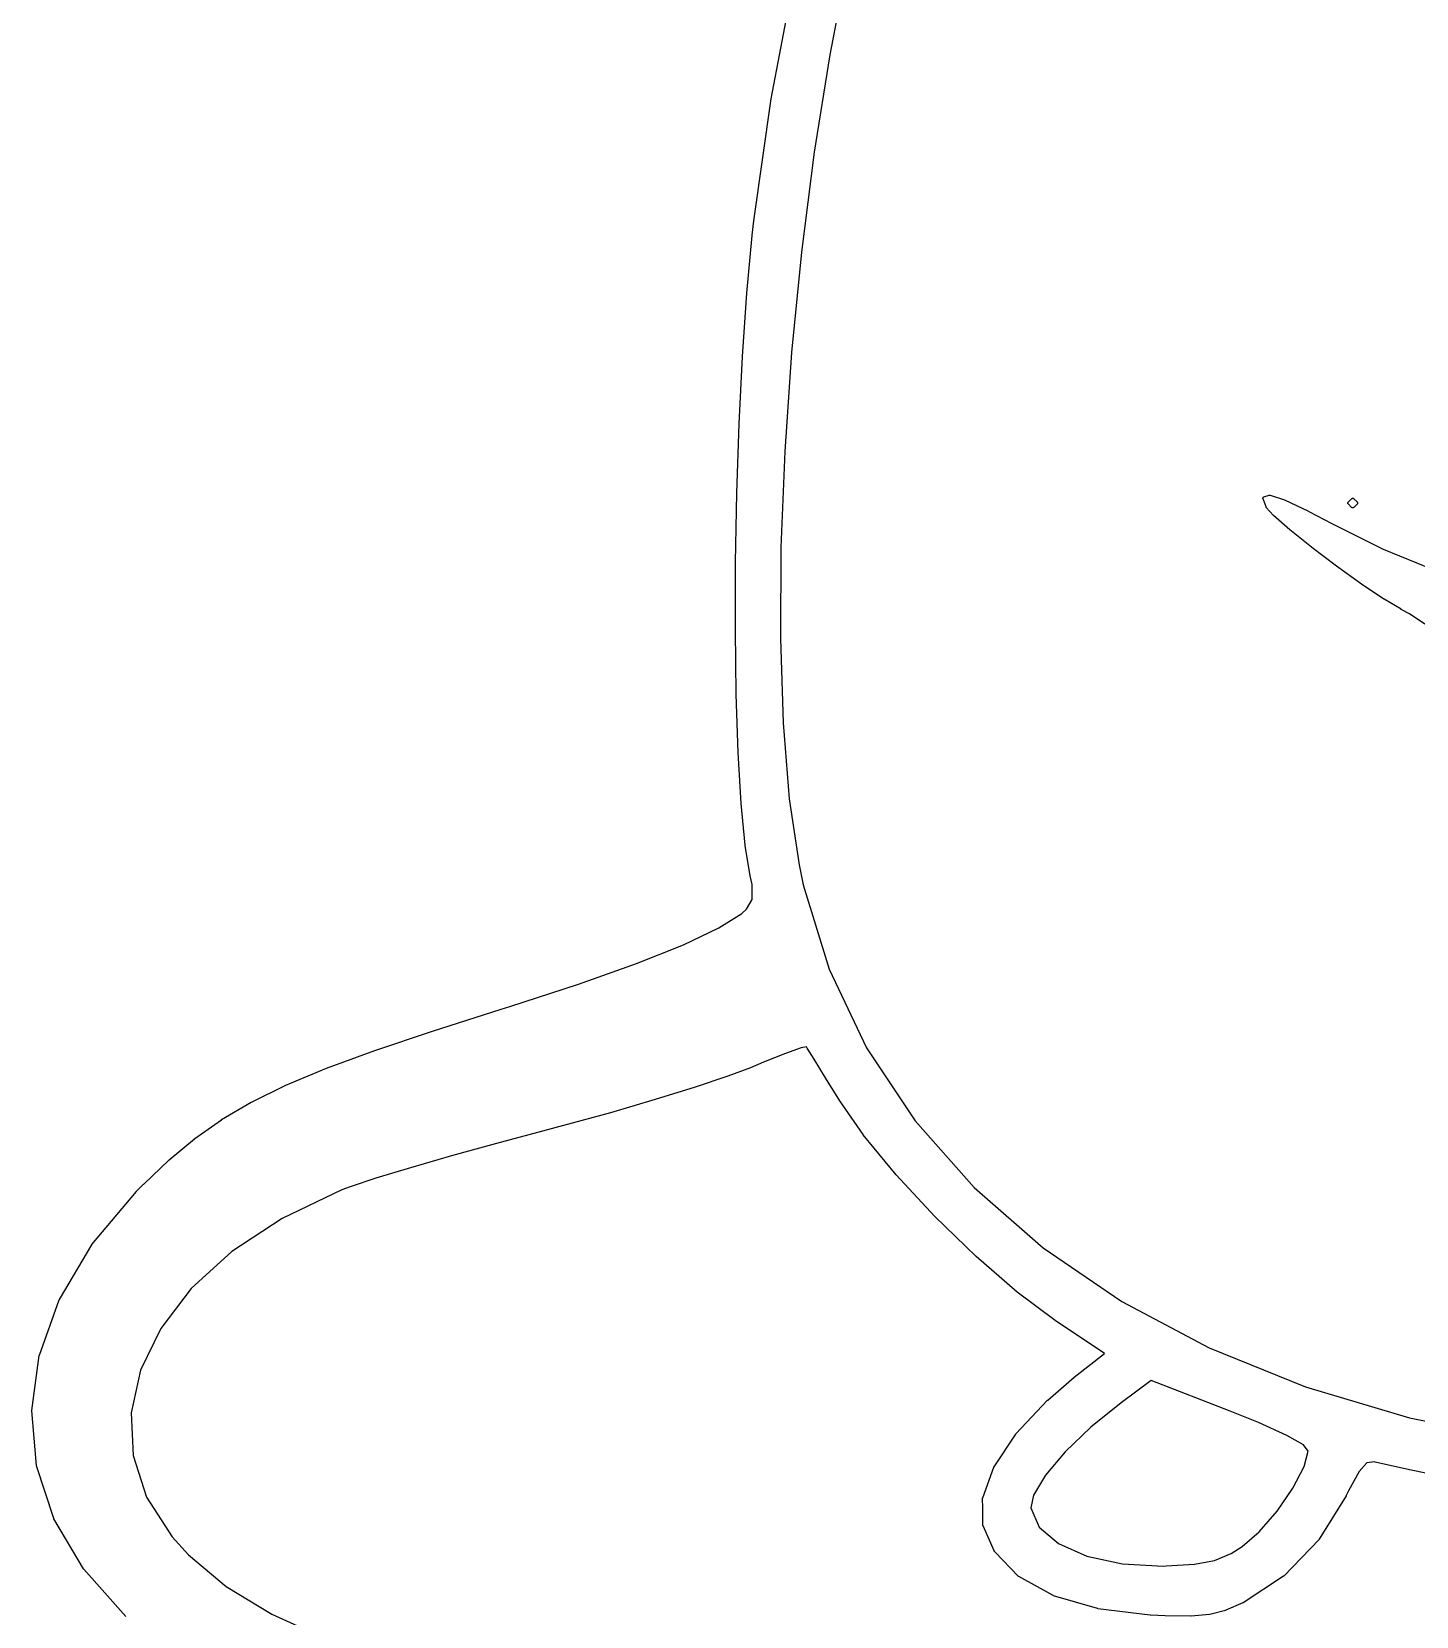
# Model space of a CAD drawing. Extents: x 0.47 to 2.43, y -7.79 to -4.92.
# Drawn here: x 0.9648 to 1.1406, y -5.3342 to -5.1329 of the extents above; entities that cross this region are included whole.
import ezdxf

# ---------------------------------------------------------------- set-up
doc = ezdxf.new("R2010")
doc.units = 0
doc.header["$MEASUREMENT"] = 0
doc.layers.add('BLACK', color=7, linetype='CONTINUOUS')

msp = doc.modelspace()

# ---------------------------------------------------------------- linework, layer by layer
at = {"layer": 'BLACK', "linetype": 'CONTINUOUS'}
for p, q in [((1.06841, -5.12393), (1.0661, -5.1358)), ((1.05867, -5.14142), (1.06155, -5.12617)), ((1.0661, -5.1358), (1.06413, -5.14819)), ((1.05648, -5.15689), (1.05867, -5.14142)), ((1.05867, -5.14142), (1.05867, -5.14142)), ((1.05867, -5.14142), (1.05867, -5.14142)), ((1.05867, -5.14142), (1.05867, -5.14142)), ((1.06413, -5.14819), (1.06251, -5.16087)), ((1.05627, -5.15874), (1.05648, -5.1569)), ((1.05648, -5.1569), (1.05648, -5.15689)), ((1.05648, -5.15689), (1.05648, -5.15689)), ((1.05648, -5.15689), (1.05648, -5.15689)), ((1.05559, -5.16607), (1.05627, -5.15875)), ((1.05627, -5.15875), (1.05627, -5.15874)), ((1.05627, -5.15874), (1.05627, -5.15874)), ((1.05627, -5.15874), (1.05627, -5.15874)), ((1.06251, -5.16087), (1.06126, -5.17361)), ((1.05504, -5.17413), (1.05559, -5.16607)), ((1.05559, -5.16607), (1.05559, -5.16607)), ((1.05559, -5.16607), (1.05559, -5.16607)), ((1.05559, -5.16607), (1.05559, -5.16607)), ((1.05461, -5.18268), (1.05504, -5.17413)), ((1.05504, -5.17413), (1.05504, -5.17413)), ((1.05504, -5.17413), (1.05504, -5.17413)), ((1.05504, -5.17413), (1.05504, -5.17413)), ((1.06126, -5.17361), (1.06038, -5.18619)), ((1.05432, -5.19148), (1.05461, -5.18268)), ((1.05461, -5.18268), (1.05461, -5.18268)), ((1.05461, -5.18268), (1.05461, -5.18268)), ((1.05461, -5.18268), (1.05461, -5.18268)), ((1.06038, -5.18619), (1.0599, -5.19838)), ((1.05415, -5.2003), (1.05432, -5.19148)), ((1.05432, -5.19148), (1.05432, -5.19148)), ((1.05432, -5.19148), (1.05432, -5.19148)), ((1.12111, -5.19213), (1.12112, -5.19212)), ((1.12111, -5.19214), (1.12111, -5.19213)), ((1.12111, -5.19216), (1.12111, -5.19214)), ((1.12111, -5.19214), (1.12111, -5.19214)), ((1.12111, -5.19217), (1.12111, -5.19216)), ((1.12112, -5.19218), (1.12111, -5.19217)), ((1.12111, -5.19217), (1.12111, -5.19217)), ((1.12112, -5.1921), (1.12113, -5.19208)), ((1.12112, -5.19212), (1.12112, -5.1921)), ((1.12112, -5.1921), (1.12112, -5.1921)), ((1.12112, -5.1921), (1.12112, -5.1921)), ((1.12112, -5.19219), (1.12112, -5.19218)), ((1.12112, -5.19221), (1.12112, -5.19219)), ((1.12113, -5.19222), (1.12112, -5.19221)), ((1.12112, -5.19221), (1.12112, -5.19221)), ((1.12112, -5.19221), (1.12112, -5.19221)), ((1.12113, -5.19206), (1.12114, -5.19204)), ((1.12113, -5.19208), (1.12113, -5.19206)), ((1.12113, -5.19206), (1.12113, -5.19206)), ((1.12113, -5.19206), (1.12113, -5.19206)), ((1.12151, -5.19324), (1.12113, -5.19222)), ((1.12114, -5.19204), (1.12115, -5.19203)), ((1.12115, -5.19203), (1.12117, -5.19201)), ((1.12115, -5.19203), (1.12115, -5.19203)), ((1.12115, -5.19203), (1.12115, -5.19203)), ((1.12117, -5.19201), (1.12118, -5.192)), ((1.12118, -5.192), (1.12119, -5.19199)), ((1.12118, -5.192), (1.12118, -5.192)), ((1.12118, -5.192), (1.12118, -5.192)), ((1.12119, -5.19199), (1.12121, -5.19198)), ((1.12121, -5.19198), (1.12123, -5.19197)), ((1.12121, -5.19198), (1.12121, -5.19198)), ((1.12121, -5.19198), (1.12121, -5.19198)), ((1.12123, -5.19197), (1.12124, -5.19196)), ((1.12124, -5.19196), (1.12124, -5.19196)), ((1.12124, -5.19196), (1.12125, -5.19196)), ((1.12125, -5.19196), (1.12191, -5.19174)), ((1.12151, -5.19325), (1.12151, -5.19324)), ((1.12152, -5.19327), (1.12151, -5.19325)), ((1.12153, -5.19329), (1.12152, -5.19327)), ((1.12152, -5.19327), (1.12152, -5.19327)), ((1.12152, -5.19327), (1.12152, -5.19327)), ((1.12191, -5.19174), (1.12192, -5.19174)), ((1.12192, -5.19174), (1.12193, -5.19173)), ((1.12192, -5.19174), (1.12192, -5.19174)), ((1.12193, -5.19173), (1.12194, -5.19173)), ((1.12194, -5.19173), (1.12195, -5.19173)), ((1.12195, -5.19173), (1.12196, -5.19173)), ((1.12196, -5.19173), (1.12196, -5.19173)), ((1.12196, -5.19173), (1.12198, -5.19173)), ((1.12198, -5.19173), (1.12199, -5.19173)), ((1.12199, -5.19173), (1.122, -5.19173)), ((1.122, -5.19173), (1.122, -5.19173)), ((1.122, -5.19173), (1.12202, -5.19173)), ((1.12202, -5.19173), (1.12203, -5.19173)), ((1.12203, -5.19173), (1.12204, -5.19174)), ((1.12204, -5.19174), (1.12204, -5.19174)), ((1.12204, -5.19174), (1.12385, -5.19234)), ((1.12385, -5.19234), (1.12385, -5.19234)), ((1.12385, -5.19234), (1.12386, -5.19234)), ((1.12386, -5.19234), (1.12387, -5.19235)), ((1.12387, -5.19235), (1.12692, -5.1938)), ((1.13191, -5.19271), (1.13192, -5.19269)), ((1.13191, -5.19273), (1.13191, -5.19271)), ((1.13191, -5.19271), (1.13191, -5.19271)), ((1.13191, -5.19271), (1.13191, -5.19271)), ((1.13191, -5.19275), (1.13191, -5.19273)), ((1.13191, -5.19277), (1.13191, -5.19275)), ((1.13191, -5.19275), (1.13191, -5.19275)), ((1.13191, -5.19275), (1.13191, -5.19275)), ((1.13191, -5.19279), (1.13191, -5.19277)), ((1.13192, -5.1928), (1.13191, -5.19279)), ((1.13191, -5.19279), (1.13191, -5.19279)), ((1.13191, -5.19279), (1.13191, -5.19279)), ((1.13192, -5.19269), (1.13192, -5.19268)), ((1.13192, -5.19268), (1.13192, -5.19268)), ((1.13192, -5.19268), (1.13193, -5.19268)), ((1.13192, -5.19283), (1.13192, -5.1928)), ((1.13193, -5.19284), (1.13192, -5.19283)), ((1.13192, -5.19283), (1.13192, -5.19283)), ((1.13192, -5.19283), (1.13192, -5.19283)), ((1.13193, -5.19266), (1.13194, -5.19264)), ((1.13193, -5.19268), (1.13193, -5.19266)), ((1.13194, -5.19286), (1.13193, -5.19284)), ((1.13194, -5.19264), (1.13195, -5.19263)), ((1.13194, -5.19264), (1.13194, -5.19264)), ((1.13194, -5.19264), (1.13194, -5.19264)), ((1.13195, -5.19287), (1.13194, -5.19286)), ((1.13194, -5.19286), (1.13194, -5.19286)), ((1.13194, -5.19286), (1.13194, -5.19286)), ((1.13195, -5.19263), (1.13197, -5.19261)), ((1.13197, -5.19289), (1.13195, -5.19287)), ((1.13197, -5.19261), (1.13238, -5.1922)), ((1.13238, -5.19331), (1.13197, -5.19289)), ((1.13197, -5.19289), (1.13197, -5.19289)), ((1.13238, -5.1922), (1.13239, -5.19219)), ((1.13239, -5.19219), (1.1324, -5.19218)), ((1.1324, -5.19218), (1.13241, -5.19217)), ((1.13241, -5.19217), (1.13242, -5.19217)), ((1.13242, -5.19217), (1.13243, -5.19216)), ((1.13242, -5.19217), (1.13242, -5.19217)), ((1.13243, -5.19216), (1.13245, -5.19215)), ((1.13245, -5.19215), (1.13245, -5.19215)), ((1.13245, -5.19215), (1.13245, -5.19215)), ((1.13245, -5.19215), (1.13247, -5.19215)), ((1.13247, -5.19215), (1.13249, -5.19214)), ((1.13249, -5.19214), (1.13249, -5.19214)), ((1.13249, -5.19214), (1.13249, -5.19214)), ((1.13249, -5.19214), (1.1325, -5.19214)), ((1.1325, -5.19214), (1.13252, -5.19214)), ((1.13252, -5.19214), (1.13253, -5.19214)), ((1.13252, -5.19214), (1.13252, -5.19214)), ((1.13253, -5.19214), (1.13254, -5.19214)), ((1.13254, -5.19214), (1.13256, -5.19214)), ((1.13256, -5.19214), (1.13256, -5.19214)), ((1.13256, -5.19214), (1.13256, -5.19214)), ((1.13256, -5.19214), (1.13257, -5.19215)), ((1.13257, -5.19215), (1.1326, -5.19215)), ((1.1326, -5.19215), (1.1326, -5.19215)), ((1.1326, -5.19215), (1.1326, -5.19215)), ((1.1326, -5.19215), (1.13261, -5.19216)), ((1.13261, -5.19216), (1.13263, -5.19217)), ((1.13263, -5.19217), (1.13263, -5.19217)), ((1.13263, -5.19217), (1.13263, -5.19217)), ((1.13263, -5.19217), (1.13264, -5.19218)), ((1.13264, -5.19218), (1.13266, -5.1922)), ((1.13266, -5.1922), (1.13308, -5.19261)), ((1.13308, -5.19289), (1.13266, -5.19331)), ((1.13308, -5.19261), (1.13308, -5.19262)), ((1.13308, -5.19262), (1.1331, -5.19263)), ((1.13309, -5.19288), (1.13308, -5.19289)), ((1.1331, -5.19286), (1.13309, -5.19288)), ((1.1331, -5.19263), (1.1331, -5.19264)), ((1.1331, -5.19264), (1.1331, -5.19264)), ((1.1331, -5.19264), (1.1331, -5.19265)), ((1.1331, -5.19265), (1.13312, -5.19267)), ((1.13311, -5.19284), (1.1331, -5.19286)), ((1.1331, -5.19286), (1.1331, -5.19286)), ((1.1331, -5.19286), (1.1331, -5.19286)), ((1.13312, -5.19283), (1.13311, -5.19284)), ((1.13312, -5.19267), (1.13312, -5.19268)), ((1.13312, -5.19268), (1.13312, -5.19268)), ((1.13312, -5.19268), (1.13312, -5.19268)), ((1.13312, -5.19268), (1.13313, -5.1927)), ((1.13313, -5.19281), (1.13312, -5.19283)), ((1.13312, -5.19283), (1.13312, -5.19283)), ((1.13312, -5.19283), (1.13312, -5.19283)), ((1.13313, -5.1927), (1.13313, -5.19272)), ((1.13313, -5.19272), (1.13313, -5.19272)), ((1.13313, -5.19272), (1.13313, -5.19272)), ((1.13313, -5.19272), (1.13313, -5.19273)), ((1.13313, -5.19273), (1.13314, -5.19275)), ((1.13314, -5.19275), (1.13313, -5.19277)), ((1.13313, -5.19277), (1.13313, -5.19279)), ((1.13313, -5.19279), (1.13313, -5.19279)), ((1.13313, -5.19279), (1.13313, -5.19279)), ((1.13313, -5.19279), (1.13313, -5.19281)), ((1.13314, -5.19275), (1.13314, -5.19275)), ((1.13314, -5.19275), (1.13314, -5.19275)), ((1.12154, -5.1933), (1.12153, -5.19329)), ((1.12246, -5.19432), (1.12154, -5.1933)), ((1.12154, -5.1933), (1.12154, -5.1933)), ((1.12247, -5.19432), (1.12246, -5.19432)), ((1.12247, -5.19433), (1.12247, -5.19432)), ((1.12452, -5.19614), (1.12247, -5.19433)), ((1.12247, -5.19433), (1.12247, -5.19433)), ((1.12692, -5.1938), (1.12693, -5.19381)), ((1.12693, -5.19381), (1.12693, -5.19381)), ((1.12693, -5.19381), (1.12693, -5.19381)), ((1.12693, -5.19381), (1.12985, -5.19535)), ((1.1324, -5.19332), (1.13238, -5.19331)), ((1.13241, -5.19333), (1.1324, -5.19332)), ((1.13243, -5.19334), (1.13241, -5.19333)), ((1.13241, -5.19333), (1.13241, -5.19333)), ((1.13241, -5.19333), (1.13241, -5.19333)), ((1.13245, -5.19335), (1.13243, -5.19334)), ((1.13247, -5.19336), (1.13245, -5.19335)), ((1.13245, -5.19335), (1.13245, -5.19335)), ((1.13245, -5.19335), (1.13245, -5.19335)), ((1.13248, -5.19336), (1.13247, -5.19336)), ((1.1325, -5.19336), (1.13248, -5.19336)), ((1.13248, -5.19336), (1.13248, -5.19336)), ((1.13248, -5.19336), (1.13248, -5.19336)), ((1.13252, -5.19337), (1.1325, -5.19336)), ((1.13254, -5.19336), (1.13252, -5.19337)), ((1.13252, -5.19337), (1.13252, -5.19337)), ((1.13252, -5.19337), (1.13252, -5.19337)), ((1.13256, -5.19336), (1.13254, -5.19336)), ((1.13258, -5.19336), (1.13256, -5.19336)), ((1.13256, -5.19336), (1.13256, -5.19336)), ((1.13256, -5.19336), (1.13256, -5.19336)), ((1.1326, -5.19335), (1.13258, -5.19336)), ((1.13261, -5.19334), (1.1326, -5.19335)), ((1.1326, -5.19335), (1.1326, -5.19335)), ((1.1326, -5.19335), (1.1326, -5.19335)), ((1.13263, -5.19333), (1.13261, -5.19334)), ((1.13265, -5.19332), (1.13263, -5.19333)), ((1.13263, -5.19333), (1.13263, -5.19333)), ((1.13263, -5.19333), (1.13263, -5.19333)), ((1.13266, -5.19331), (1.13265, -5.19332)), ((1.13266, -5.19331), (1.13266, -5.19331)), ((1.13266, -5.19331), (1.13266, -5.19331)), ((1.13266, -5.19331), (1.13266, -5.19331)), ((1.13266, -5.19331), (1.13266, -5.19331)), ((1.12453, -5.19614), (1.12452, -5.19614)), ((1.12452, -5.19614), (1.12452, -5.19614)), ((1.1273, -5.19837), (1.12453, -5.19614)), ((1.12453, -5.19614), (1.12453, -5.19614)), ((1.12985, -5.19535), (1.13638, -5.19859)), ((1.0599, -5.19838), (1.05983, -5.20995)), ((1.12731, -5.19837), (1.1273, -5.19837)), ((1.1273, -5.19837), (1.1273, -5.19837)), ((1.12731, -5.19838), (1.12731, -5.19837)), ((1.13046, -5.20077), (1.12731, -5.19838)), ((1.13638, -5.19859), (1.14262, -5.20113)), ((1.05412, -5.20889), (1.05415, -5.2003)), ((1.05415, -5.2003), (1.05415, -5.2003)), ((1.05415, -5.2003), (1.05415, -5.2003)), ((1.13364, -5.20306), (1.13046, -5.20077)), ((1.13046, -5.20077), (1.13046, -5.20077)), ((1.13046, -5.20077), (1.13046, -5.20077)), ((1.13046, -5.20077), (1.13046, -5.20077)), ((1.13649, -5.20497), (1.13364, -5.20306)), ((1.13364, -5.20306), (1.13364, -5.20306)), ((1.13364, -5.20306), (1.13364, -5.20306)), ((1.13364, -5.20306), (1.13364, -5.20306)), ((1.1365, -5.20498), (1.13649, -5.20497)), ((1.13649, -5.20497), (1.13649, -5.20497)), ((1.13867, -5.20625), (1.1365, -5.20498)), ((1.1365, -5.20498), (1.1365, -5.20498)), ((1.13867, -5.20626), (1.13867, -5.20625)), ((1.13867, -5.20625), (1.13867, -5.20625)), ((1.13974, -5.20682), (1.13867, -5.20626)), ((1.13867, -5.20626), (1.13867, -5.20626)), ((1.14167, -5.20812), (1.13974, -5.20682)), ((1.05423, -5.21701), (1.05412, -5.20889)), ((1.05412, -5.20889), (1.05412, -5.20889)), ((1.05412, -5.20889), (1.05412, -5.20889)), ((1.05412, -5.20889), (1.05412, -5.20889)), ((1.05983, -5.20995), (1.06018, -5.22068)), ((1.05423, -5.21702), (1.05423, -5.21701)), ((1.05423, -5.21701), (1.05423, -5.21701)), ((1.05423, -5.21701), (1.05423, -5.21701)), ((1.05447, -5.22443), (1.05423, -5.21702)), ((1.06018, -5.22068), (1.06097, -5.23034)), ((1.05447, -5.22444), (1.05447, -5.22443)), ((1.05484, -5.23091), (1.05447, -5.22444)), ((1.05447, -5.22444), (1.05447, -5.22444)), ((1.05447, -5.22444), (1.05447, -5.22444)), ((1.05484, -5.23092), (1.05484, -5.23091)), ((1.05535, -5.23622), (1.05484, -5.23092)), ((1.05484, -5.23092), (1.05484, -5.23092)), ((1.05484, -5.23092), (1.05484, -5.23092)), ((1.06097, -5.23034), (1.06221, -5.23871)), ((1.05536, -5.23622), (1.05535, -5.23622)), ((1.05536, -5.23623), (1.05536, -5.23622)), ((1.05601, -5.2401), (1.05536, -5.23623)), ((1.05536, -5.23623), (1.05536, -5.23623)), ((1.06221, -5.23871), (1.06274, -5.24123)), ((1.05601, -5.24011), (1.05601, -5.2401)), ((1.05601, -5.2401), (1.05601, -5.2401)), ((1.05601, -5.2401), (1.05601, -5.2401)), ((1.05624, -5.2412), (1.05601, -5.24011)), ((1.05627, -5.2431), (1.05624, -5.2412)), ((1.06274, -5.24123), (1.06603, -5.25194)), ((1.05552, -5.24435), (1.05627, -5.2431)), ((1.05201, -5.24672), (1.05493, -5.24488)), ((1.05493, -5.24488), (1.05552, -5.24435)), ((1.04754, -5.24886), (1.05201, -5.24672)), ((1.04158, -5.25125), (1.04754, -5.24886)), ((1.03421, -5.25387), (1.04158, -5.25125)), ((1.06603, -5.25194), (1.07079, -5.26195)), ((1.02549, -5.2567), (1.03421, -5.25387)), ((1.01565, -5.25982), (1.02436, -5.25705)), ((1.02436, -5.25705), (1.02549, -5.2567)), ((1.02436, -5.25705), (1.02436, -5.25705)), ((1.02436, -5.25705), (1.02436, -5.25705)), ((1.00832, -5.26229), (1.01564, -5.25982)), ((1.01564, -5.25982), (1.01565, -5.25982)), ((1.01565, -5.25982), (1.01565, -5.25982)), ((1.01565, -5.25982), (1.01565, -5.25982)), ((1.00218, -5.26455), (1.00832, -5.26229)), ((1.00832, -5.26229), (1.00832, -5.26229)), ((1.00832, -5.26229), (1.00832, -5.26229)), ((1.00832, -5.26229), (1.00832, -5.26229)), ((1.0605, -5.26266), (1.0577, -5.26378)), ((1.06247, -5.26196), (1.0605, -5.26266)), ((1.06314, -5.26182), (1.06247, -5.26196)), ((1.06324, -5.26198), (1.06314, -5.26182)), ((1.06413, -5.26341), (1.06324, -5.26198)), ((1.06557, -5.26576), (1.06413, -5.26341)), ((1.06413, -5.26341), (1.06413, -5.26341)), ((1.07079, -5.26195), (1.07694, -5.27122)), ((0.997029, -5.2667), (1.00218, -5.26455)), ((1.00218, -5.26455), (1.00218, -5.26455)), ((1.00218, -5.26455), (1.00218, -5.26455)), ((1.00218, -5.26455), (1.00218, -5.26455)), ((1.05317, -5.26557), (1.04902, -5.26696)), ((1.05318, -5.26557), (1.05317, -5.26557)), ((1.05317, -5.26557), (1.05317, -5.26557)), ((1.05317, -5.26557), (1.05317, -5.26557)), ((1.05605, -5.26448), (1.05318, -5.26557)), ((1.05606, -5.26448), (1.05605, -5.26448)), ((1.05605, -5.26448), (1.05605, -5.26448)), ((1.0577, -5.26378), (1.05606, -5.26448)), ((1.05606, -5.26448), (1.05606, -5.26448)), ((0.992656, -5.26884), (0.997018, -5.26671)), ((0.997018, -5.26671), (0.997021, -5.26671)), ((0.997021, -5.26671), (0.997025, -5.26671)), ((0.997025, -5.26671), (0.997029, -5.2667)), ((1.04901, -5.26696), (1.04393, -5.26853)), ((1.04902, -5.26696), (1.04901, -5.26696)), ((1.04901, -5.26696), (1.04901, -5.26696)), ((1.04901, -5.26696), (1.04901, -5.26696)), ((1.06558, -5.26576), (1.06557, -5.26576)), ((1.06737, -5.26869), (1.06558, -5.26576)), ((0.988863, -5.27107), (0.992642, -5.26885)), ((0.992642, -5.26885), (0.992645, -5.26885)), ((0.992645, -5.26885), (0.992651, -5.26885)), ((0.992651, -5.26885), (0.992656, -5.26884)), ((1.04392, -5.26853), (1.03824, -5.27019)), ((1.04393, -5.26853), (1.04392, -5.26853)), ((1.04392, -5.26853), (1.04392, -5.26853)), ((1.06737, -5.2687), (1.06737, -5.26869)), ((1.06737, -5.26869), (1.06737, -5.26869)), ((1.06738, -5.2687), (1.06737, -5.2687)), ((1.07035, -5.27298), (1.06738, -5.2687)), ((0.985452, -5.27349), (0.988849, -5.27108)), ((0.988849, -5.27108), (0.988852, -5.27108)), ((0.988852, -5.27108), (0.988858, -5.27108)), ((0.988858, -5.27108), (0.988863, -5.27107)), ((1.03824, -5.27019), (1.03231, -5.27183)), ((1.03824, -5.27019), (1.03824, -5.27019)), ((1.03824, -5.27019), (1.03824, -5.27019)), ((1.07694, -5.27122), (1.08443, -5.27971)), ((0.982223, -5.27618), (0.98544, -5.2735)), ((0.98544, -5.2735), (0.985442, -5.2735)), ((0.985442, -5.2735), (0.985447, -5.27349)), ((0.985447, -5.27349), (0.985452, -5.27349)), ((1.02963, -5.27253), (1.02378, -5.27409)), ((1.03231, -5.27183), (1.02963, -5.27253)), ((1.02963, -5.27253), (1.02963, -5.27253)), ((1.03231, -5.27183), (1.03231, -5.27183)), ((1.03231, -5.27183), (1.03231, -5.27183)), ((1.07036, -5.27299), (1.07035, -5.27298)), ((1.07036, -5.273), (1.07036, -5.27299)), ((1.07036, -5.27299), (1.07036, -5.27299)), ((1.07456, -5.27809), (1.07036, -5.273)), ((1.01808, -5.27567), (1.01287, -5.27719)), ((1.02378, -5.27409), (1.01808, -5.27567)), ((1.01808, -5.27567), (1.01808, -5.27567)), ((0.978976, -5.27926), (0.982214, -5.27619)), ((0.982214, -5.27619), (0.982216, -5.27619)), ((0.982216, -5.27619), (0.98222, -5.27619)), ((0.98222, -5.27619), (0.982223, -5.27618)), ((1.01287, -5.27719), (1.00847, -5.27853)), ((0.978062, -5.28018), (0.978972, -5.27926)), ((0.978972, -5.27926), (0.978974, -5.27926)), ((0.978974, -5.27926), (0.978975, -5.27926)), ((0.978975, -5.27926), (0.978976, -5.27926)), ((1.00521, -5.27961), (1.00414, -5.28001)), ((1.00847, -5.27853), (1.00521, -5.27961)), ((1.07946, -5.28336), (1.07456, -5.27809)), ((1.07456, -5.27809), (1.07456, -5.27809)), ((1.07456, -5.27809), (1.07456, -5.27809)), ((1.07456, -5.27809), (1.07456, -5.27809)), ((1.08443, -5.27971), (1.0932, -5.28737)), ((0.972393, -5.28695), (0.978051, -5.28019)), ((0.978051, -5.28019), (0.978053, -5.28019)), ((0.978053, -5.28019), (0.978058, -5.28019)), ((0.978058, -5.28019), (0.978062, -5.28018)), ((1.00414, -5.28001), (0.996571, -5.28362)), ((0.996571, -5.28362), (0.990179, -5.28784)), ((1.07946, -5.28337), (1.07946, -5.28336)), ((1.08469, -5.28845), (1.07946, -5.28337)), ((1.07946, -5.28337), (1.07946, -5.28337)), ((1.07946, -5.28337), (1.07946, -5.28337)), ((0.968277, -5.29392), (0.972376, -5.28698)), ((0.972376, -5.28698), (0.972385, -5.28696)), ((0.972385, -5.28696), (0.972393, -5.28695)), ((0.990179, -5.28784), (0.985016, -5.29254)), ((1.0932, -5.28737), (1.10318, -5.29417)), ((1.0847, -5.28846), (1.08469, -5.28845)), ((1.08469, -5.28845), (1.08469, -5.28845)), ((1.0899, -5.29298), (1.0847, -5.28846)), ((1.0847, -5.28846), (1.0847, -5.28846)), ((0.968271, -5.29394), (0.968277, -5.29392)), ((0.985016, -5.29254), (0.981133, -5.2976)), ((1.08991, -5.29299), (1.0899, -5.29298)), ((1.0899, -5.29298), (1.0899, -5.29298)), ((1.09472, -5.29658), (1.08991, -5.29299)), ((1.08991, -5.29299), (1.08991, -5.29299)), ((0.965729, -5.30098), (0.968262, -5.29395)), ((0.968262, -5.29395), (0.968263, -5.29395)), ((0.968263, -5.29395), (0.968271, -5.29394)), ((1.10318, -5.29417), (1.11431, -5.30006)), ((0.981133, -5.2976), (0.978578, -5.3029)), ((1.09473, -5.29658), (1.09472, -5.29658)), ((1.09472, -5.29658), (1.09472, -5.29658)), ((1.09473, -5.29659), (1.09473, -5.29658)), ((1.10098, -5.30076), (1.09473, -5.29659)), ((0.964754, -5.30804), (0.965719, -5.30102)), ((0.965719, -5.30102), (0.965729, -5.30098)), ((0.965719, -5.30102), (0.965719, -5.30102)), ((0.965729, -5.30098), (0.965729, -5.30098)), ((1.09716, -5.30379), (1.10098, -5.30076)), ((1.11431, -5.30006), (1.12651, -5.305)), ((0.978578, -5.3029), (0.977397, -5.30832)), ((1.09378, -5.30669), (1.09715, -5.3038)), ((1.09715, -5.3038), (1.09715, -5.30379)), ((1.09715, -5.30379), (1.09715, -5.30379)), ((1.09715, -5.30379), (1.09716, -5.30379)), ((1.10694, -5.30423), (1.10311, -5.30704)), ((1.11694, -5.3081), (1.10694, -5.30423)), ((1.12651, -5.305), (1.13974, -5.30894)), ((1.08975, -5.31099), (1.09376, -5.3067)), ((1.09376, -5.3067), (1.09377, -5.30669)), ((1.09376, -5.3067), (1.09376, -5.3067)), ((1.09377, -5.30669), (1.09378, -5.30669)), ((1.10311, -5.30704), (1.09928, -5.31012)), ((0.964753, -5.30808), (0.964754, -5.30806)), ((0.965362, -5.31499), (0.964753, -5.30808)), ((0.964753, -5.30808), (0.964753, -5.30808)), ((0.964753, -5.30808), (0.964753, -5.30808)), ((0.964753, -5.30808), (0.964753, -5.30808)), ((0.964754, -5.30806), (0.964754, -5.30804)), ((0.964754, -5.30804), (0.964754, -5.30804)), ((0.964754, -5.30804), (0.964754, -5.30804)), ((0.977397, -5.30832), (0.977637, -5.31373)), ((1.12054, -5.30954), (1.11694, -5.3081)), ((1.12417, -5.31118), (1.12054, -5.30954)), ((1.13974, -5.30894), (1.15391, -5.31183)), ((1.08697, -5.31519), (1.08973, -5.31102)), ((1.08973, -5.31102), (1.08974, -5.31101)), ((1.08973, -5.31102), (1.08973, -5.31102)), ((1.08974, -5.31101), (1.08975, -5.31099)), ((1.09928, -5.31012), (1.096, -5.31328)), ((1.12627, -5.3124), (1.12417, -5.31118)), ((0.977637, -5.31373), (0.979349, -5.31903)), ((1.096, -5.31328), (1.09349, -5.31625)), ((1.12688, -5.31317), (1.12627, -5.3124)), ((1.12636, -5.31513), (1.12688, -5.31317)), ((0.965365, -5.31501), (0.965362, -5.31499)), ((0.965362, -5.31499), (0.965362, -5.31499)), ((0.965362, -5.31499), (0.965362, -5.31499)), ((0.965369, -5.31502), (0.965365, -5.31501)), ((0.965369, -5.31503), (0.965369, -5.31502)), ((0.96537, -5.31503), (0.965369, -5.31503)), ((0.965371, -5.31503), (0.96537, -5.31503)), ((0.967555, -5.32173), (0.965371, -5.31503)), ((1.08553, -5.31911), (1.08694, -5.31523)), ((1.08694, -5.31523), (1.08695, -5.31523)), ((1.08695, -5.31521), (1.08696, -5.31519)), ((1.08695, -5.31522), (1.08695, -5.31521)), ((1.08695, -5.31523), (1.08695, -5.31522)), ((1.08695, -5.31522), (1.08695, -5.31522)), ((1.08696, -5.31519), (1.08696, -5.31519)), ((1.08696, -5.31519), (1.08697, -5.31519)), ((1.12492, -5.31787), (1.12636, -5.31513)), ((1.13332, -5.31576), (1.13198, -5.31822)), ((1.13433, -5.31465), (1.13332, -5.31576)), ((1.13523, -5.31453), (1.13433, -5.31465)), ((1.13538, -5.31457), (1.13523, -5.31453)), ((1.13539, -5.31457), (1.13538, -5.31457)), ((1.13706, -5.31496), (1.13539, -5.31457)), ((1.13539, -5.31457), (1.13539, -5.31457)), ((1.13539, -5.31457), (1.13539, -5.31457)), ((1.13707, -5.31496), (1.13706, -5.31496)), ((1.13706, -5.31496), (1.13706, -5.31496)), ((1.13994, -5.31558), (1.13707, -5.31496)), ((1.14367, -5.31637), (1.13994, -5.31558)), ((1.13994, -5.31558), (1.13994, -5.31558)), ((1.13994, -5.31558), (1.13994, -5.31558)), ((1.09349, -5.31625), (1.09198, -5.31876)), ((1.12291, -5.32079), (1.12492, -5.31787)), ((0.979349, -5.31903), (0.982592, -5.32409)), ((1.08552, -5.31913), (1.08553, -5.31911)), ((1.08552, -5.31914), (1.08552, -5.31913)), ((1.08552, -5.31915), (1.08552, -5.31914)), ((1.08552, -5.31914), (1.08552, -5.31914)), ((1.08552, -5.31916), (1.08552, -5.31915)), ((1.08552, -5.31918), (1.08552, -5.31916)), ((1.08553, -5.3204), (1.08552, -5.31918)), ((1.08552, -5.31918), (1.08552, -5.31918)), ((1.09198, -5.31876), (1.09163, -5.32038)), ((1.13168, -5.31885), (1.12827, -5.32438)), ((1.13169, -5.31883), (1.13168, -5.31884)), ((1.13168, -5.31884), (1.13168, -5.31885)), ((1.13198, -5.31822), (1.13169, -5.31883)), ((1.13169, -5.31883), (1.13169, -5.31883)), ((0.967556, -5.32173), (0.967555, -5.32173)), ((0.967555, -5.32173), (0.967555, -5.32173)), ((0.967564, -5.32175), (0.967556, -5.32173)), ((0.967571, -5.32176), (0.967564, -5.32175)), ((0.967573, -5.32177), (0.967571, -5.32176)), ((0.967571, -5.32176), (0.967571, -5.32176)), ((0.967571, -5.32176), (0.967571, -5.32176)), ((0.971338, -5.32815), (0.967573, -5.32177)), ((1.08555, -5.32261), (1.08553, -5.3204)), ((1.08553, -5.3204), (1.08553, -5.3204)), ((1.09163, -5.32038), (1.0927, -5.32283)), ((1.12066, -5.32343), (1.12291, -5.32079)), ((0.982592, -5.32409), (0.984668, -5.32637)), ((1.08555, -5.32262), (1.08555, -5.32261)), ((1.08555, -5.32264), (1.08555, -5.32262)), ((1.08555, -5.32262), (1.08555, -5.32262)), ((1.08555, -5.32265), (1.08555, -5.32264)), ((1.08556, -5.32267), (1.08555, -5.32265)), ((1.08555, -5.32265), (1.08555, -5.32265)), ((1.08555, -5.32265), (1.08555, -5.32265)), ((1.08557, -5.32269), (1.08556, -5.32267)), ((1.08702, -5.32593), (1.08557, -5.32269)), ((1.08557, -5.32269), (1.08557, -5.32269)), ((1.08557, -5.32269), (1.08557, -5.32269)), ((1.08557, -5.32269), (1.08557, -5.32269)), ((1.0927, -5.32283), (1.09514, -5.32492)), ((1.11849, -5.3253), (1.12066, -5.32343)), ((1.08703, -5.32594), (1.08702, -5.32593)), ((1.08703, -5.32595), (1.08703, -5.32594)), ((1.08704, -5.32596), (1.08703, -5.32595)), ((1.08705, -5.32597), (1.08704, -5.32596)), ((1.08704, -5.32596), (1.08704, -5.32596)), ((1.08706, -5.32598), (1.08705, -5.32597)), ((1.08706, -5.32599), (1.08706, -5.32598)), ((1.09008, -5.32909), (1.08706, -5.32599)), ((1.09514, -5.32492), (1.09875, -5.32653)), ((1.11708, -5.32617), (1.11849, -5.3253)), ((1.12824, -5.32441), (1.12378, -5.32905)), ((1.12825, -5.3244), (1.12824, -5.32441)), ((1.12824, -5.32441), (1.12824, -5.32441)), ((1.12824, -5.32441), (1.12824, -5.32441)), ((1.12826, -5.32438), (1.12825, -5.3244)), ((1.12827, -5.32438), (1.12826, -5.32438)), ((1.12826, -5.32438), (1.12826, -5.32438)), ((1.12826, -5.32438), (1.12826, -5.32438)), ((0.984668, -5.32637), (0.989432, -5.33036)), ((1.09875, -5.32653), (1.10328, -5.32751)), ((1.10328, -5.32751), (1.10849, -5.32778)), ((1.10849, -5.32778), (1.10883, -5.32777)), ((1.10883, -5.32777), (1.11243, -5.32754)), ((1.11243, -5.32754), (1.11497, -5.32706)), ((1.11497, -5.32706), (1.11708, -5.32617)), ((0.971348, -5.32817), (0.971338, -5.32815)), ((0.971359, -5.32818), (0.971348, -5.32817)), ((0.971361, -5.32818), (0.971359, -5.32818)), ((0.976711, -5.33417), (0.971361, -5.32818)), ((0.971361, -5.32818), (0.971361, -5.32818)), ((0.971361, -5.32818), (0.971361, -5.32818)), ((1.09009, -5.32909), (1.09008, -5.32909)), ((1.0901, -5.3291), (1.09009, -5.32909)), ((1.09011, -5.32911), (1.0901, -5.3291)), ((1.09012, -5.32912), (1.09011, -5.32911)), ((1.09011, -5.32911), (1.09011, -5.32911)), ((1.09013, -5.32912), (1.09012, -5.32912)), ((1.09449, -5.33153), (1.09013, -5.32912)), ((1.09013, -5.32912), (1.09013, -5.32912)), ((1.12374, -5.32908), (1.11859, -5.33244)), ((1.12375, -5.32907), (1.12374, -5.32908)), ((1.12376, -5.32906), (1.12375, -5.32907)), ((1.12375, -5.32907), (1.12375, -5.32907)), ((1.12377, -5.32905), (1.12376, -5.32906)), ((1.12378, -5.32905), (1.12377, -5.32905)), ((1.12378, -5.32905), (1.12378, -5.32905)), ((1.12378, -5.32905), (1.12378, -5.32905)), ((0.989432, -5.33036), (0.995244, -5.3339)), ((1.09451, -5.33154), (1.09449, -5.33153)), ((1.09449, -5.33153), (1.09449, -5.33153)), ((1.09449, -5.33153), (1.09449, -5.33153)), ((1.09453, -5.33154), (1.09451, -5.33154)), ((1.09453, -5.33155), (1.09453, -5.33154)), ((1.09453, -5.33154), (1.09453, -5.33154)), ((1.09453, -5.33154), (1.09453, -5.33154)), ((1.1001, -5.33319), (1.09453, -5.33155)), ((0.995244, -5.3339), (1.00225, -5.33706)), ((1.10012, -5.33319), (1.1001, -5.33319)), ((1.10013, -5.33319), (1.10012, -5.33319)), ((1.10013, -5.3332), (1.10013, -5.33319)), ((1.1068, -5.33401), (1.10013, -5.3332)), ((1.10681, -5.33401), (1.1068, -5.33401)), ((1.10682, -5.33401), (1.10681, -5.33401)), ((1.10681, -5.33401), (1.10681, -5.33401)), ((1.10872, -5.33411), (1.10682, -5.33401)), ((1.10872, -5.33411), (1.10872, -5.3341)), ((1.10872, -5.3341), (1.10872, -5.33411)), ((1.11198, -5.33416), (1.10872, -5.33411)), ((1.10872, -5.33411), (1.10872, -5.33411)), ((1.11199, -5.33416), (1.11198, -5.33416)), ((1.11198, -5.33416), (1.11198, -5.33416)), ((1.112, -5.33416), (1.11199, -5.33416)), ((1.11435, -5.33395), (1.112, -5.33416)), ((1.11437, -5.33395), (1.11435, -5.33395)), ((1.11438, -5.33395), (1.11437, -5.33395)), ((1.11439, -5.33395), (1.11438, -5.33395)), ((1.11638, -5.33341), (1.11439, -5.33395)), ((1.11639, -5.3334), (1.11638, -5.33341)), ((1.1164, -5.3334), (1.11639, -5.3334)), ((1.11855, -5.33246), (1.1164, -5.3334)), ((1.1164, -5.3334), (1.1164, -5.3334)), ((1.11856, -5.33246), (1.11855, -5.33246)), ((1.11855, -5.33246), (1.11855, -5.33246)), ((1.11855, -5.33246), (1.11855, -5.33246)), ((1.11857, -5.33245), (1.11856, -5.33245)), ((1.11856, -5.33245), (1.11856, -5.33246)), ((1.11858, -5.33244), (1.11857, -5.33245)), ((1.11859, -5.33244), (1.11858, -5.33244))]:
    msp.add_line(p, q, dxfattribs=at)

doc.saveas('drawing.dxf')
